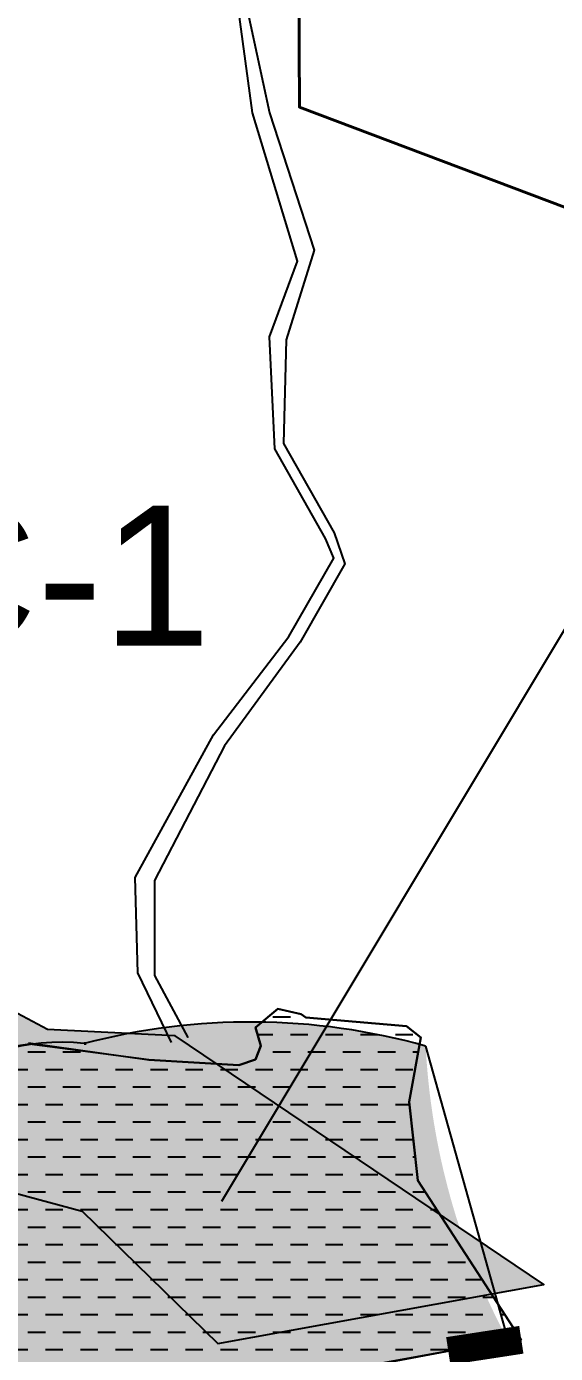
# Model space of a CAD drawing. Header units: metres. Extents: x 201400 to 215600, y 173235 to 1738400.
# Drawn here: x 204168.2 to 204357.2, y 1735186.1 to 1735659.8 of the extents above; entities that cross this region are included whole.
import ezdxf

# ---------------------------------------------------------------- set-up
doc = ezdxf.new("R2010")
doc.units = ezdxf.units.M
doc.layers.add('250Acres', color=7, linetype='Continuous', lineweight=25)
doc.layers.add('BUND', color=7, linetype='Continuous', true_color=0x3dcfff)
doc.layers.add('name power lines', color=1, linetype='Continuous')
doc.layers.add('Names', color=1, linetype='Continuous')
doc.layers.add('STREAM', color=7, linetype='Continuous', lineweight=0, true_color=0x3dcfff)
doc.styles.get("Standard").update_dxf_attribs({"font": 'arial.ttf', "height": 50})
doc.dimstyles.get("Standard").update_dxf_attribs({"dimtxt": 50, "dimasz": 0.18, "dimexe": 0.18, "dimexo": 0.0625, "dimgap": 0.09, "dimtad": 0, "dimtih": 1, "dimtoh": 1, "dimdec": 4, "dimzin": 0, "dimdsep": 46, "dimtxsty": 'Standard', "dimcen": 0.09, "dimadec": 0, "dimazin": 0, "dimtfac": 1, "dimtdec": 4, "dimtofl": 0, "dimtmove": 0, "dimatfit": 3, "dimfxl": 1, "dimtolj": 1, "dimtzin": 0, "dimarcsym": 0})
pattern_1 = [(0, (0, 0), (6.25, 6.25), [6.25, -6.25])]

msp = doc.modelspace()

# ---------------------------------------------------------------- hatches: boundary and pattern name
h = msp.add_hatch(color=151)
h.dxf.hatch_style = 1
h.paths.add_polyline_path([(204221.3396071261, 1735299.499334122), (204175.6936006988, 1735301.812680573), (204079.1982946852, 1735353.202548875), (204040.4109083507, 1735495.211365502), (203939.1536409127, 1735470.995008418), (204014.6578566091, 1735374.644033446), (204096.2155349855, 1735288.504005001), (204135.9311295846, 1735250.917153258), (204188.1094849071, 1735236.937994643), (204236.6149587461, 1735189.648510167), (204353.0056165399, 1735210.681395979)])
at = {"layer": 'STREAM', "linetype": 'Continuous', "lineweight": 25}
h = msp.add_hatch(dxfattribs=at)
h.set_pattern_fill('DASH', color=256, scale=50, style=0)
h.set_pattern_definition(pattern_1)
h.paths.add_polyline_path([(204211.9236497208, 1735290.935419547), (204169.3, 1735296.5), (204134.1610773896, 1735291.266812911), (204116.1824405367, 1735279.371778077), (204110.6254073277, 1735250.309620677), (204096.3077313363, 1735224.567693481), (204102.989504626, 1735213.126836949), (204076.2638451704, 1735190.244831997), (204069.5827887323, 1735174.990453918), (204093.444626249, 1735171.176640482), (204123.9875202039, 1735184.524403732), (204138.315232117, 1735164.19700579), (204140, 1735156), (204185, 1735162), (204203, 1735166), (204318.9, 1735187), (204345, 1735191), (204308.0274721128, 1735247.903847605), (204304.9824923156, 1735275.901544523), (204309.0790453654, 1735298.938747815), (204303.9292893219, 1735302.929289322), (204268, 1735306), (204266.3891409238, 1735307.203619692), (204258, 1735309.1), (204250, 1735302.5), (204252, 1735295.9), (204250, 1735291), (204244.0998184624, 1735288.993977164)])
h = msp.add_hatch(dxfattribs=at)
h.set_pattern_fill('DASH', color=256, scale=50, style=0)
h.set_pattern_definition(pattern_1)
h.paths.add_polyline_path([(204211.9236497208, 1735290.935419547), (204169.3, 1735296.5), (204134.1610773896, 1735291.266812911), (204116.1824405367, 1735279.371778077), (204110.6254073277, 1735250.309620677), (204096.3077313363, 1735224.567693481), (204102.989504626, 1735213.126836949), (204076.2638451704, 1735190.244831997), (204069.5827887323, 1735174.990453918), (204093.444626249, 1735171.176640482), (204123.9875202039, 1735184.524403732), (204138.315232117, 1735164.19700579), (204140, 1735156), (204185, 1735162), (204203, 1735166), (204318.9, 1735187), (204345, 1735191), (204308.0274721128, 1735247.903847605), (204304.9824923156, 1735275.901544523), (204309.0790453654, 1735298.938747815), (204303.9292893219, 1735302.929289322), (204268, 1735306), (204266.3891409238, 1735307.203619692), (204258, 1735309.1), (204250, 1735302.5), (204252, 1735295.9), (204250, 1735291), (204244.0998184624, 1735288.993977164)])
at = {"layer": 'STREAM'}
h = msp.add_hatch(color=256, dxfattribs=at)
h.dxf.hatch_style = 1
edge = h.paths.add_edge_path()
edge.add_line((204090.5893487193, 1735203.273186112), (204121.3671906429, 1735179.444876422))
edge.add_arc((204113.3390099145, 1735161.813208237), 19.37336854505527, 38.986755761061204, 65.51892802239121, ccw=False)
edge.add_arc((221356.2336523753, 1749118.235736106), 22163.93444222591, 218.986755760941, 219.0454557799692)
edge.add_line((204142.6927893679, 1735156.359038582), (204184.9999999999, 1735162))
edge.add_line((204185, 1735162), (204203, 1735166))
edge.add_line((204203, 1735166), (204215.1710913558, 1735167.480267868))
edge.add_line((204215.1710913558, 1735167.480267868), (204340.1247927626, 1735190.998090823))
edge.add_arc((204559.4428754797, 1735308.813136855), 248.9594474573834, 182.9942332656861, 208.2441592400959, ccw=False)
edge.add_arc((204248.1233987228, 1735072.385786689), 232.0539704678949, 74.32410690802149, 104.7885093250502)
edge.add_arc((204180.591212654, 1735220.136695433), 77.0644459330191, 83.81714885405223, 174.9806911098568)
edge.add_arc((204071.0097725345, 1735229.761042294), 32.93882706902848, 306.4714662672864, 354.9806911097623, ccw=False)

# ---------------------------------------------------------------- linework, layer by layer
at = {"color": 151, "flags": 128}
msp.add_lwpolyline([(204221.3396071261, 1735299.499334122), (204175.6936006988, 1735301.812680573), (204079.1982946852, 1735353.202548875), (204040.4109083507, 1735495.211365502), (203939.1536409127, 1735470.995008418), (204014.6578566091, 1735374.644033446), (204096.2155349855, 1735288.504005001), (204135.9311295846, 1735250.917153258), (204188.1094849071, 1735236.937994643), (204236.6149587461, 1735189.648510167), (204353.0056165399, 1735210.681395979)], close=True, dxfattribs=at)
at = {"layer": '250Acres', "color": 5, "lineweight": 40, "flags": 128}
msp.add_lwpolyline([(204440.7351, 1735813.664), (204405.9236891824, 1735606.750894147), (204515.9720870887, 1735559.5055448), (204492.5964204177, 1735489.860203709), (204448.3058377662, 1735499.816464066), (204404.0152551148, 1735509.772724423), (204399.6606665858, 1735527.959180012), (204395.3060780569, 1735546.145635601), (204399.2049, 1735580.729), (204265.7225, 1735631.027), (204265.1762, 1735737.664)], dxfattribs=at)
at = {"layer": '250Acres', "color": 5, "linetype": 'Continuous', "lineweight": 40, "ltscale": 50}
msp.add_lwpolyline([(204334, 1735399), (204334, 1735399)], close=True, dxfattribs=at)
msp.add_lwpolyline([(204188.8911920079, 1735296.752876294), (204189.5952857681, 1735296.747423764)], dxfattribs=at)
at = {"layer": 'BUND', "color": 151, "linetype": 'Continuous', "ltscale": 50}
msp.add_lwpolyline([(204310.8233081491, 1735295.808629227, 0.1337145095625673), (204188.8911920079, 1735296.752876294, 0.4201741192171631), (204103.8222880858, 1735226.879176252, -0.2148799619842872), (204090.5893487193, 1735203.273186112), (204128.3977628985, 1735174.001783517), (204144.4663081454, 1735154.172758327), (204340.1247927626, 1735190.998090823)], format="xyb", dxfattribs=at)
at = {"layer": 'BUND', "linetype": 'Continuous', "ltscale": 50}
msp.add_lwpolyline([(204310.8233081491, 1735295.808629227), (204340.1247927626, 1735190.998090823)], dxfattribs=at)
at = {"layer": 'BUND', "color": 151, "const_width": 10, "elevation": 306.543976}
msp.add_lwpolyline([(204345, 1735191), (204318.9, 1735187)], dxfattribs=at)
at = {"layer": 'BUND', "const_width": 10, "elevation": 306.543976}
msp.add_lwpolyline([(204345, 1735191), (204318.9, 1735187)], dxfattribs=at)
msp.add_lwpolyline([(204345, 1735191), (204318.9, 1735187)], dxfattribs=at)
at = {"layer": 'name power lines', "color": 0, "linetype": 'Continuous', "ltscale": 50}
msp.add_lwpolyline([(204340.351595051, 1735190.287600774), (204340.3656405924, 1735190.237408226)], dxfattribs=at)
at = {"layer": 'STREAM'}
for points, elevation in [([(204220.0707106781, 1735297.070710678), (204208, 1735322), (204207, 1735356), (204235, 1735406.9), (204262, 1735442), (204278, 1735470), (204275, 1735477), (204257, 1735509), (204255, 1735549), (204265, 1735576), (204249, 1735629), (204243, 1735673)], 308.24), ([(204246, 1735671), (204255, 1735629), (204271, 1735580), (204261, 1735548), (204260, 1735511), (204278.1, 1735479), (204282, 1735468), (204266, 1735440), (204239, 1735403), (204213.9538065582, 1735354.911308591), (204213.9, 1735321), (204225.9121871655, 1735298.952157486)], 326.690521)]:
    msp.add_lwpolyline(points, dxfattribs=dict(at, elevation=elevation))
at = {"layer": 'STREAM', "linetype": 'Continuous', "lineweight": 25}
for points, elevation in [([(204220.0707106781, 1735297.070710678), (204208, 1735322), (204207, 1735356), (204235, 1735406.9), (204262, 1735442), (204278, 1735470), (204275, 1735477), (204257, 1735509), (204255, 1735549), (204265, 1735576), (204249, 1735629), (204243, 1735673)], 308.24), ([(204220.0707106781, 1735297.070710678), (204208, 1735322), (204207, 1735356), (204235, 1735406.9), (204262, 1735442), (204278, 1735470), (204275, 1735477), (204257, 1735509), (204255, 1735549), (204265, 1735576), (204249, 1735629), (204243, 1735673)], 308.24), ([(204246, 1735671), (204255, 1735629), (204271, 1735580), (204261, 1735548), (204260, 1735511), (204278.1, 1735479), (204282, 1735468), (204266, 1735440), (204239, 1735403), (204213.9538065581, 1735354.911308591), (204213.9, 1735321), (204225.9121871655, 1735298.952157486)], 326.690521), ([(204246, 1735671), (204255, 1735629), (204271, 1735580), (204261, 1735548), (204260, 1735511), (204278.1, 1735479), (204282, 1735468), (204266, 1735440), (204239, 1735403), (204213.9538065581, 1735354.911308591), (204213.9, 1735321), (204225.9121871655, 1735298.952157486)], 326.690521), ([(204211.9236497208, 1735290.935419547), (204244.0998184624, 1735288.993977164), (204250, 1735291), (204252, 1735295.9), (204250, 1735302.5), (204258, 1735309.1), (204266.3891409238, 1735307.203619692), (204268, 1735306), (204303.9292893219, 1735302.929289322), (204309.0790453654, 1735298.938747815), (204304.9824923156, 1735275.901544523), (204308.0274721128, 1735247.903847605), (204345, 1735191)], 308.293243), ([(204211.9236497208, 1735290.935419547), (204244.0998184624, 1735288.993977164), (204250, 1735291), (204252, 1735295.9), (204250, 1735302.5), (204258, 1735309.1), (204266.3891409238, 1735307.203619692), (204268, 1735306), (204303.9292893219, 1735302.929289322), (204309.0790453654, 1735298.938747815), (204304.9824923156, 1735275.901544523), (204308.0274721128, 1735247.903847605), (204345, 1735191)], 308.293243), ([(204169, 1735297), (204212.0554700196, 1735290.916794971)], 308.293243), ([(204169, 1735297), (204212.0554700196, 1735290.916794971)], 308.293243)]:
    msp.add_lwpolyline(points, dxfattribs=dict(at, elevation=elevation))
at = {"layer": 'STREAM', "linetype": 'Continuous'}
msp.add_lwpolyline([(204203, 1735166), (204318.9, 1735187), (204345, 1735191), (204308.0274721128, 1735247.903847605), (204304.9824923156, 1735275.901544523), (204309.0790453654, 1735298.938747815), (204303.9292893219, 1735302.929289322), (204268, 1735306), (204266.3891409237, 1735307.203619692), (204258, 1735309.1), (204250, 1735302.5), (204252, 1735295.9), (204250, 1735291), (204244.0998184624, 1735288.993977164), (204211.9236497208, 1735290.935419547), (204169.3, 1735296.5), (204134.1610773896, 1735291.266812911), (204116.1824405367, 1735279.371778077), (204110.6254073277, 1735250.309620677), (204096.3077313363, 1735224.567693481), (204102.989504626, 1735213.126836949), (204076.2638451704, 1735190.244831997), (204069.5827887323, 1735174.990453918)], dxfattribs=at)
at = {"layer": 'STREAM', "linetype": 'Continuous', "lineweight": 25}
msp.add_lwpolyline([(204203, 1735166), (204318.9, 1735187), (204345, 1735191), (204308.0274721128, 1735247.903847605), (204304.9824923156, 1735275.901544523), (204309.0790453654, 1735298.938747815), (204303.9292893219, 1735302.929289322), (204268, 1735306), (204266.3891409238, 1735307.203619692), (204258, 1735309.1), (204250, 1735302.5), (204252, 1735295.9), (204250, 1735291), (204244.0998184624, 1735288.993977164), (204211.9236497208, 1735290.935419547), (204169.3, 1735296.5), (204134.1610773896, 1735291.266812911), (204116.1824405367, 1735279.371778077), (204110.6254073277, 1735250.309620677), (204096.3077313363, 1735224.567693481), (204102.989504626, 1735213.126836949), (204076.2638451704, 1735190.244831997), (204069.5827887323, 1735174.990453918)], dxfattribs=at)
msp.add_lwpolyline([(204203, 1735166), (204318.9, 1735187), (204345, 1735191), (204308.0274721128, 1735247.903847605), (204304.9824923156, 1735275.901544523), (204309.0790453654, 1735298.938747815), (204303.9292893219, 1735302.929289322), (204268, 1735306), (204266.3891409238, 1735307.203619692), (204258, 1735309.1), (204250, 1735302.5), (204252, 1735295.9), (204250, 1735291), (204244.0998184624, 1735288.993977164), (204211.9236497208, 1735290.935419547), (204169.3, 1735296.5), (204134.1610773896, 1735291.266812911), (204116.1824405367, 1735279.371778077), (204110.6254073277, 1735250.309620677), (204096.3077313363, 1735224.567693481), (204102.989504626, 1735213.126836949), (204076.2638451704, 1735190.244831997), (204069.5827887323, 1735174.990453918)], dxfattribs=at)
at = {"layer": 'STREAM', "linetype": 'Continuous', "elevation": 308.293243}
for points in [[(204211.9236497208, 1735290.935419547), (204244.0998184624, 1735288.993977164), (204250, 1735291), (204252, 1735295.9), (204250, 1735302.5), (204258, 1735309.1), (204266.3891409237, 1735307.203619692), (204268, 1735306), (204303.9292893219, 1735302.929289322), (204309.0790453654, 1735298.938747815), (204304.9824923156, 1735275.901544523), (204308.0274721128, 1735247.903847605), (204345, 1735191)], [(204169, 1735297), (204212.0554700196, 1735290.916794971)]]:
    msp.add_lwpolyline(points, dxfattribs=at)

# ---------------------------------------------------------------- texts
at = {"layer": 'Names', "color": 7, "linetype": 'Continuous', "ltscale": 50}
msp.add_text('DPC-1', height=50, dxfattribs=at).set_placement((204024.5691790236, 1735438.72180246))

# ---------------------------------------------------------------- leaders
at = {"layer": 'name power lines', "color": 7, "linetype": 'Continuous', "ltscale": 190}
msp.add_leader([(204238, 1735240.5), (204365.5, 1735453), (204531, 1735453)], dimstyle='Standard', override={"dimtxt": 24, "dimasz": 40}, dxfattribs=at)

doc.saveas('drawing.dxf')
